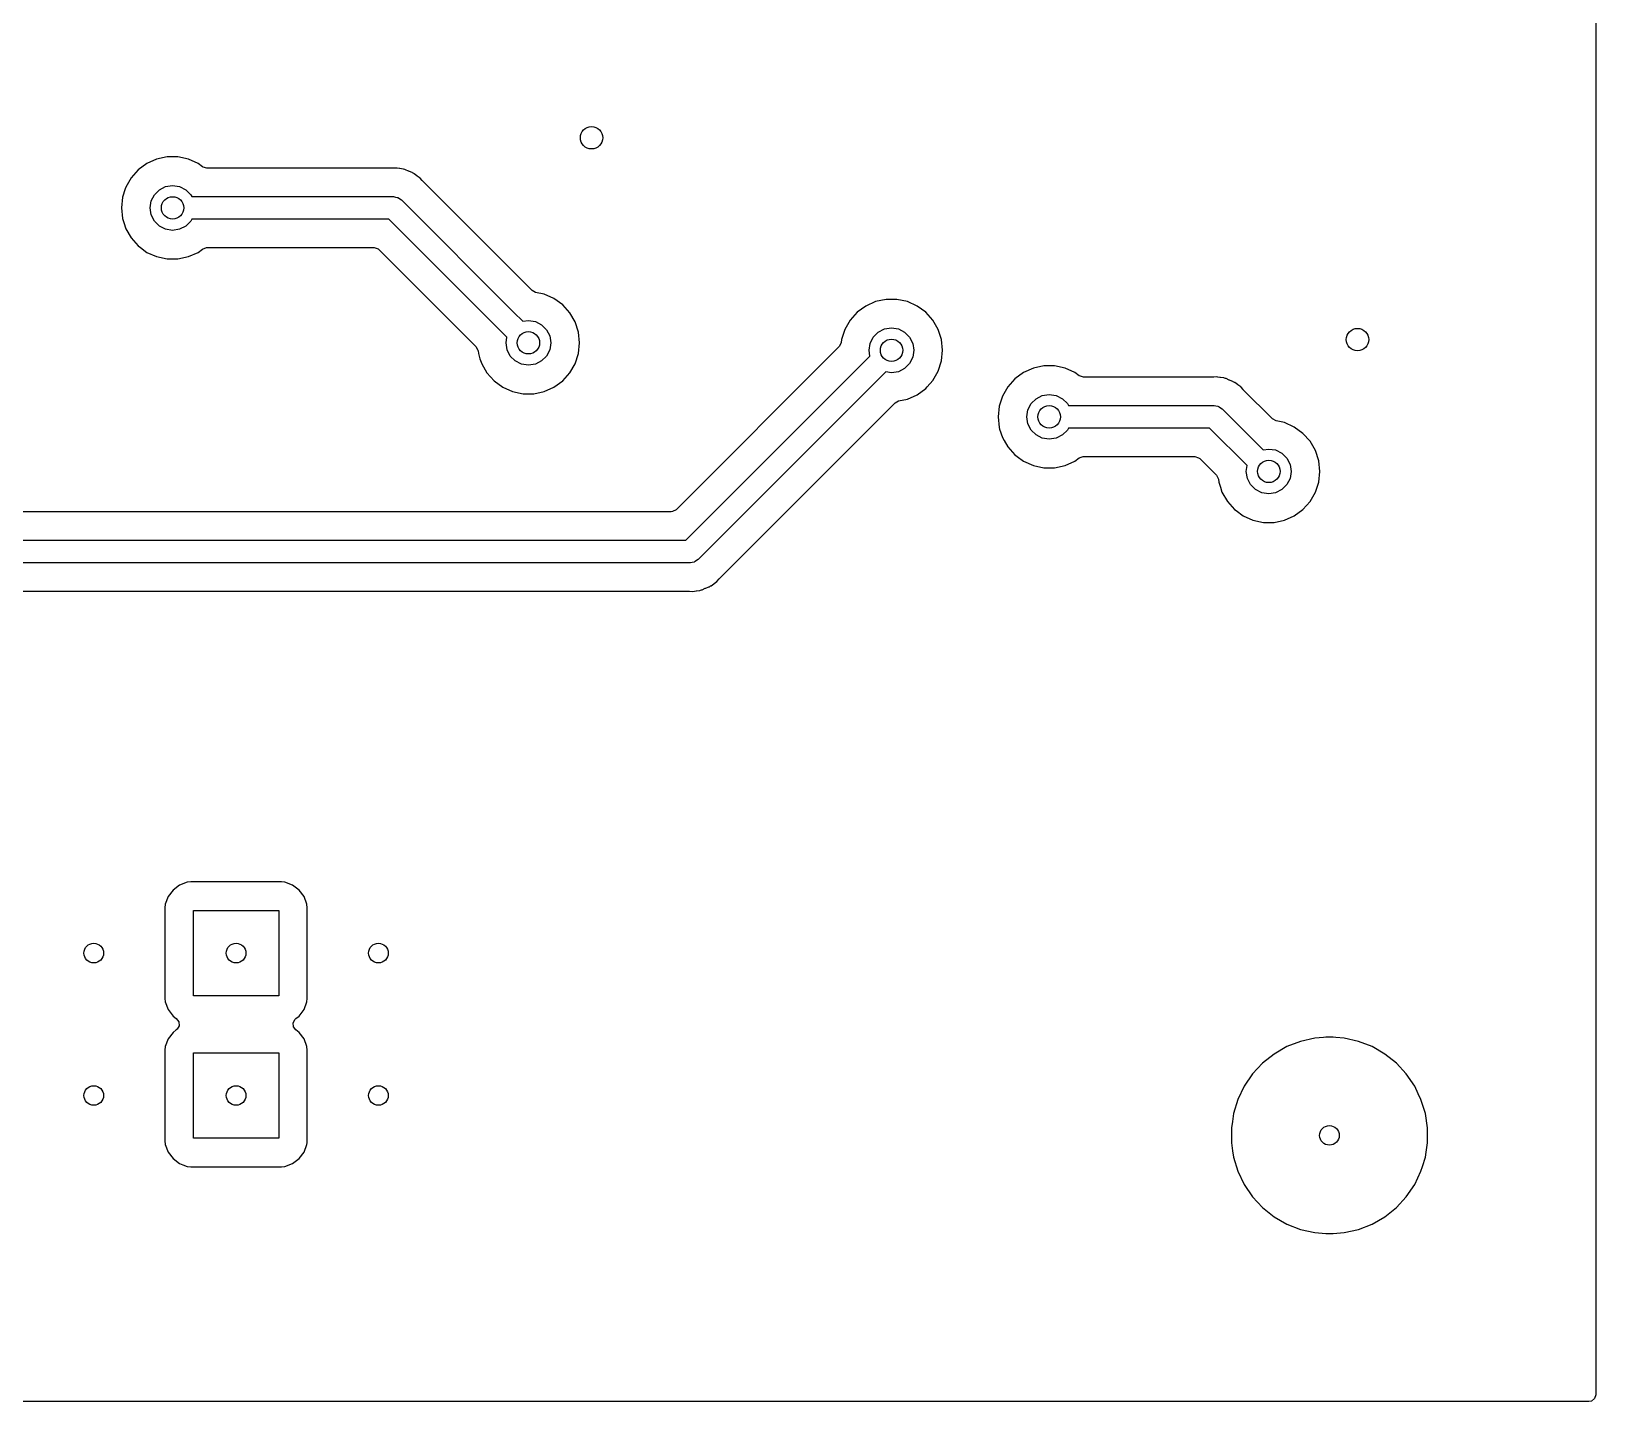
# Model space of a CAD drawing. Extents: x 4.21 to 6.19, y -6.99 to -5.01.
# Drawn here: x 5.088 to 6.187, y -6.987 to -6.025 of the extents above; entities that cross this region are included whole.
import ezdxf

# ---------------------------------------------------------------- set-up
doc = ezdxf.new("R2010")
doc.units = 0
doc.header["$MEASUREMENT"] = 0
doc.layers.add('BLACK', color=7, linetype='CONTINUOUS')

msp = doc.modelspace()

# ---------------------------------------------------------------- linework, layer by layer
at = {"layer": 'BLACK', "linetype": 'CONTINUOUS'}
for p, q in [((6.187, -5.0179), (6.187, -6.9821)), ((5.1694, -6.1176), (5.1633, -6.122)), ((5.1762, -6.1145), (5.1694, -6.1176)), ((5.1836, -6.1129), (5.1762, -6.1145)), ((5.1911, -6.1129), (5.1836, -6.1129)), ((5.1985, -6.1145), (5.1911, -6.1129)), ((5.2053, -6.1176), (5.1985, -6.1145)), ((5.2085, -6.1199), (5.2053, -6.1176)), ((5.2088, -6.12), (5.2085, -6.1199)), ((5.2114, -6.1208), (5.2088, -6.12)), ((5.3416, -6.1208), (5.2114, -6.1208)), ((5.3419, -6.1208), (5.3416, -6.1208)), ((5.3423, -6.1208), (5.3419, -6.1208)), ((5.3443, -6.1207), (5.3423, -6.1208)), ((5.3451, -6.1208), (5.3443, -6.1207)), ((5.3443, -6.1207), (5.3443, -6.1207)), ((5.3467, -6.1211), (5.3451, -6.1208)), ((5.1583, -6.1276), (5.1545, -6.1341)), ((5.1633, -6.122), (5.1583, -6.1276)), ((5.1583, -6.1276), (5.1583, -6.1276)), ((5.3469, -6.1211), (5.3467, -6.1211)), ((5.3493, -6.1214), (5.3469, -6.1211)), ((5.3497, -6.1216), (5.3493, -6.1214)), ((5.3493, -6.1214), (5.3493, -6.1214)), ((5.3493, -6.1214), (5.3493, -6.1214)), ((5.3493, -6.1214), (5.3493, -6.1214)), ((5.3506, -6.1218), (5.3497, -6.1216)), ((5.351, -6.1219), (5.3506, -6.1218)), ((5.3531, -6.1229), (5.351, -6.1219)), ((5.351, -6.1219), (5.351, -6.1219)), ((5.351, -6.1219), (5.351, -6.1219)), ((5.3534, -6.123), (5.3531, -6.1229)), ((5.355, -6.1236), (5.3534, -6.123)), ((5.3557, -6.1238), (5.355, -6.1236)), ((5.356, -6.1241), (5.3557, -6.1238)), ((5.3568, -6.1245), (5.356, -6.1241)), ((5.3571, -6.1247), (5.3568, -6.1245)), ((5.359, -6.1261), (5.3571, -6.1247)), ((5.3571, -6.1247), (5.3571, -6.1247)), ((5.3593, -6.1263), (5.359, -6.1261)), ((5.3612, -6.1277), (5.3593, -6.1263)), ((5.3628, -6.1295), (5.3612, -6.1277)), ((5.3612, -6.1277), (5.3612, -6.1277)), ((5.3612, -6.1277), (5.3612, -6.1277)), ((5.363, -6.1297), (5.3628, -6.1295)), ((5.44, -6.2066), (5.363, -6.1297)), ((5.1522, -6.1412), (5.1514, -6.1487)), ((5.1541, -6.1353), (5.1522, -6.1412)), ((5.1545, -6.1341), (5.1541, -6.1353)), ((5.1545, -6.1341), (5.1545, -6.1341)), ((5.1724, -6.1438), (5.1746, -6.1395)), ((5.1746, -6.1395), (5.1781, -6.136)), ((5.1781, -6.136), (5.1825, -6.1337)), ((5.1825, -6.1337), (5.1874, -6.133)), ((5.1874, -6.133), (5.1922, -6.1337)), ((5.1922, -6.1337), (5.1966, -6.136)), ((5.1966, -6.136), (5.2001, -6.1395)), ((5.2001, -6.1395), (5.2008, -6.1408)), ((5.2008, -6.1408), (5.3426, -6.1408)), ((5.3426, -6.1408), (5.3439, -6.1411)), ((5.3439, -6.1411), (5.3452, -6.1413)), ((5.3452, -6.1413), (5.3456, -6.1415)), ((5.3456, -6.1415), (5.346, -6.1416)), ((5.346, -6.1416), (5.347, -6.1424)), ((5.347, -6.1424), (5.3482, -6.1431)), ((5.1514, -6.1487), (5.1522, -6.1562)), ((5.1716, -6.1487), (5.1724, -6.1438)), ((5.1724, -6.1536), (5.1716, -6.1487)), ((5.1746, -6.158), (5.1724, -6.1536)), ((5.3482, -6.1431), (5.4272, -6.2221)), ((5.1522, -6.1562), (5.1531, -6.1589)), ((5.1531, -6.1589), (5.1545, -6.1633)), ((5.1545, -6.1633), (5.1545, -6.1633)), ((5.1545, -6.1633), (5.1583, -6.1698)), ((5.1781, -6.1614), (5.1746, -6.158)), ((5.1825, -6.1637), (5.1781, -6.1614)), ((5.1874, -6.1645), (5.1825, -6.1637)), ((5.1922, -6.1637), (5.1874, -6.1645)), ((5.1966, -6.1614), (5.1922, -6.1637)), ((5.2001, -6.158), (5.1966, -6.1614)), ((5.2008, -6.1566), (5.2001, -6.158)), ((5.3393, -6.1566), (5.2008, -6.1566)), ((5.416, -6.2333), (5.3393, -6.1566)), ((5.1583, -6.1698), (5.1583, -6.1698)), ((5.1583, -6.1698), (5.1633, -6.1754)), ((5.1633, -6.1754), (5.1649, -6.1766)), ((5.1649, -6.1766), (5.1694, -6.1799)), ((5.1694, -6.1799), (5.1762, -6.1829)), ((5.1762, -6.1829), (5.1836, -6.1845)), ((5.1836, -6.1845), (5.1911, -6.1845)), ((5.1911, -6.1845), (5.1985, -6.1829)), ((5.1985, -6.1829), (5.2053, -6.1799)), ((5.2053, -6.1799), (5.2085, -6.1776)), ((5.2085, -6.1776), (5.2112, -6.1766)), ((5.2112, -6.1766), (5.2114, -6.1766)), ((5.2114, -6.1766), (5.329, -6.1766)), ((5.329, -6.1766), (5.3317, -6.1774)), ((5.3317, -6.1774), (5.3325, -6.1781)), ((5.3325, -6.1781), (5.4005, -6.2461)), ((5.4424, -6.208), (5.44, -6.2066)), ((5.44, -6.2066), (5.44, -6.2066)), ((5.4484, -6.2092), (5.4424, -6.208)), ((5.4553, -6.2123), (5.4484, -6.2092)), ((5.4614, -6.2167), (5.4553, -6.2123)), ((5.4664, -6.2223), (5.4614, -6.2167)), ((5.6744, -6.2176), (5.6683, -6.222)), ((5.6812, -6.2145), (5.6744, -6.2176)), ((5.6886, -6.2129), (5.6812, -6.2145)), ((5.6961, -6.2129), (5.6886, -6.2129)), ((5.7035, -6.2145), (5.6961, -6.2129)), ((5.7103, -6.2176), (5.7035, -6.2145)), ((5.7164, -6.222), (5.7103, -6.2176)), ((5.4272, -6.2221), (5.4272, -6.2221)), ((5.4272, -6.2221), (5.4334, -6.2283)), ((5.4334, -6.2283), (5.4373, -6.2277)), ((5.4373, -6.2277), (5.4422, -6.2285)), ((5.4422, -6.2285), (5.4466, -6.2307)), ((5.4466, -6.2307), (5.4501, -6.2342)), ((5.4702, -6.2288), (5.4664, -6.2223)), ((5.4664, -6.2223), (5.4664, -6.2223)), ((5.4664, -6.2223), (5.4664, -6.2223)), ((5.4725, -6.236), (5.4702, -6.2288)), ((5.6633, -6.2276), (5.6595, -6.2341)), ((5.6683, -6.222), (5.6633, -6.2276)), ((5.6633, -6.2276), (5.6633, -6.2276)), ((5.7215, -6.2276), (5.7164, -6.222)), ((5.7252, -6.2341), (5.7215, -6.2276)), ((5.7215, -6.2276), (5.7215, -6.2276)), ((5.7215, -6.2276), (5.7215, -6.2276)), ((5.4222, -6.2395), (5.416, -6.2333)), ((5.416, -6.2333), (5.416, -6.2333)), ((5.4216, -6.2434), (5.4222, -6.2395)), ((5.4501, -6.2342), (5.4523, -6.2386)), ((5.4523, -6.2386), (5.4531, -6.2434)), ((5.4733, -6.2434), (5.4725, -6.236)), ((5.6572, -6.2412), (5.657, -6.2431)), ((5.6595, -6.2341), (5.6572, -6.2412)), ((5.6595, -6.2341), (5.6595, -6.2341)), ((5.6774, -6.2438), (5.6796, -6.2395)), ((5.6796, -6.2395), (5.6831, -6.236)), ((5.6831, -6.236), (5.6875, -6.2337)), ((5.6875, -6.2337), (5.6924, -6.233)), ((5.6924, -6.233), (5.6972, -6.2337)), ((5.6972, -6.2337), (5.7016, -6.236)), ((5.7016, -6.236), (5.7051, -6.2395)), ((5.7051, -6.2395), (5.7073, -6.2438)), ((5.7275, -6.2412), (5.7252, -6.2341)), ((5.7283, -6.2487), (5.7275, -6.2412)), ((5.4005, -6.2461), (5.4019, -6.2485)), ((5.4019, -6.2485), (5.402, -6.2491)), ((5.402, -6.2491), (5.4022, -6.2509)), ((5.4022, -6.2509), (5.4033, -6.2546)), ((5.4224, -6.2483), (5.4216, -6.2434)), ((5.4246, -6.2527), (5.4224, -6.2483)), ((5.4523, -6.2483), (5.4501, -6.2527)), ((5.4531, -6.2434), (5.4523, -6.2483)), ((5.4702, -6.2581), (5.4725, -6.2509)), ((5.4725, -6.2509), (5.4733, -6.2434)), ((5.6556, -6.2461), (5.541, -6.3607)), ((5.5478, -6.3821), (5.6772, -6.2527)), ((5.6559, -6.2457), (5.6556, -6.2461)), ((5.657, -6.2431), (5.6559, -6.2457)), ((5.6766, -6.2487), (5.6774, -6.2438)), ((5.6772, -6.2527), (5.6766, -6.2487)), ((5.7073, -6.2438), (5.7081, -6.2487)), ((5.7081, -6.2487), (5.7073, -6.2536)), ((5.7275, -6.2562), (5.7283, -6.2487)), ((5.4033, -6.2546), (5.4045, -6.2581)), ((5.4045, -6.2581), (5.4045, -6.2581)), ((5.4045, -6.2581), (5.4082, -6.2646)), ((5.4281, -6.2562), (5.4246, -6.2527)), ((5.4325, -6.2584), (5.4281, -6.2562)), ((5.4373, -6.2592), (5.4325, -6.2584)), ((5.4422, -6.2584), (5.4373, -6.2592)), ((5.4466, -6.2562), (5.4422, -6.2584)), ((5.4501, -6.2527), (5.4466, -6.2562)), ((5.4664, -6.2646), (5.4702, -6.2581)), ((5.6972, -6.2637), (5.6924, -6.2645)), ((5.7016, -6.2614), (5.6972, -6.2637)), ((5.7051, -6.258), (5.7016, -6.2614)), ((5.7073, -6.2536), (5.7051, -6.258)), ((5.7215, -6.2698), (5.7252, -6.2633)), ((5.7252, -6.2633), (5.7275, -6.2562)), ((5.792, -6.2612), (5.7852, -6.2643)), ((5.7994, -6.2596), (5.792, -6.2612)), ((5.8069, -6.2596), (5.7994, -6.2596)), ((5.8143, -6.2612), (5.8069, -6.2596)), ((5.8211, -6.2643), (5.8143, -6.2612)), ((5.4082, -6.2646), (5.4082, -6.2646)), ((5.4082, -6.2646), (5.4133, -6.2702)), ((5.4133, -6.2702), (5.4133, -6.2702)), ((5.4133, -6.2702), (5.4194, -6.2746)), ((5.4194, -6.2746), (5.4262, -6.2777)), ((5.4484, -6.2777), (5.4553, -6.2746)), ((5.4553, -6.2746), (5.4614, -6.2702)), ((5.4614, -6.2702), (5.4664, -6.2646)), ((5.4614, -6.2702), (5.4614, -6.2702)), ((5.4664, -6.2646), (5.4664, -6.2646)), ((5.4664, -6.2646), (5.4664, -6.2646)), ((5.6884, -6.2638), (5.5566, -6.3956)), ((5.6924, -6.2645), (5.6884, -6.2638)), ((5.7164, -6.2754), (5.7174, -6.2744)), ((5.7174, -6.2744), (5.7215, -6.2698)), ((5.7215, -6.2698), (5.7215, -6.2698)), ((5.7215, -6.2698), (5.7215, -6.2698)), ((5.7741, -6.2743), (5.7703, -6.2808)), ((5.7791, -6.2687), (5.7741, -6.2743)), ((5.7741, -6.2743), (5.7741, -6.2743)), ((5.7852, -6.2643), (5.7791, -6.2687)), ((5.8243, -6.2666), (5.8211, -6.2643)), ((5.8245, -6.2667), (5.8243, -6.2666)), ((5.8272, -6.2675), (5.8245, -6.2667)), ((5.9181, -6.2675), (5.8272, -6.2675)), ((5.9184, -6.2675), (5.9181, -6.2675)), ((5.9187, -6.2675), (5.9184, -6.2675)), ((5.9208, -6.2674), (5.9187, -6.2675)), ((5.9216, -6.2675), (5.9208, -6.2674)), ((5.9208, -6.2674), (5.9208, -6.2674)), ((5.9231, -6.2678), (5.9216, -6.2675)), ((5.9234, -6.2678), (5.9231, -6.2678)), ((5.9258, -6.2681), (5.9234, -6.2678)), ((5.9262, -6.2683), (5.9258, -6.2681)), ((5.9258, -6.2681), (5.9258, -6.2681)), ((5.9258, -6.2681), (5.9258, -6.2681)), ((5.9258, -6.2681), (5.9258, -6.2681)), ((5.927, -6.2685), (5.9262, -6.2683)), ((5.9274, -6.2686), (5.927, -6.2685)), ((5.9296, -6.2696), (5.9274, -6.2686)), ((5.9274, -6.2686), (5.9274, -6.2686)), ((5.9274, -6.2686), (5.9274, -6.2686)), ((5.9299, -6.2697), (5.9296, -6.2696)), ((5.9315, -6.2703), (5.9299, -6.2697)), ((5.9321, -6.2705), (5.9315, -6.2703)), ((5.9324, -6.2708), (5.9321, -6.2705)), ((5.9332, -6.2712), (5.9324, -6.2708)), ((5.9336, -6.2714), (5.9332, -6.2712)), ((5.9355, -6.2728), (5.9336, -6.2714)), ((5.9336, -6.2714), (5.9336, -6.2714)), ((5.9357, -6.273), (5.9355, -6.2728)), ((5.9377, -6.2744), (5.9357, -6.273)), ((5.9379, -6.2746), (5.9377, -6.2744)), ((5.9377, -6.2744), (5.9377, -6.2744)), ((5.9377, -6.2744), (5.9377, -6.2744)), ((5.9393, -6.2762), (5.9379, -6.2746)), ((5.4262, -6.2777), (5.4336, -6.2792)), ((5.4336, -6.2792), (5.4411, -6.2792)), ((5.4411, -6.2792), (5.4484, -6.2777)), ((5.6851, -6.2954), (5.695, -6.2855)), ((5.695, -6.2855), (5.6974, -6.2842)), ((5.6974, -6.2842), (5.7035, -6.2829)), ((5.6974, -6.2842), (5.6974, -6.2842)), ((5.7035, -6.2829), (5.7103, -6.2799)), ((5.7103, -6.2799), (5.7164, -6.2754)), ((5.7703, -6.2808), (5.768, -6.2879)), ((5.7703, -6.2808), (5.7703, -6.2808)), ((5.7904, -6.2861), (5.7939, -6.2827)), ((5.7939, -6.2827), (5.7983, -6.2804)), ((5.7983, -6.2804), (5.8031, -6.2797)), ((5.8031, -6.2797), (5.808, -6.2804)), ((5.808, -6.2804), (5.8124, -6.2827)), ((5.8124, -6.2827), (5.8159, -6.2861)), ((5.9395, -6.2764), (5.9393, -6.2762)), ((5.96, -6.2969), (5.9395, -6.2764)), ((5.5715, -6.409), (5.6851, -6.2954)), ((5.768, -6.2879), (5.7672, -6.2954)), ((5.7672, -6.2954), (5.768, -6.3029)), ((5.7874, -6.2954), (5.7882, -6.2905)), ((5.7882, -6.3003), (5.7874, -6.2954)), ((5.7882, -6.2905), (5.7904, -6.2861)), ((5.8159, -6.2861), (5.8166, -6.2875)), ((5.8166, -6.2875), (5.8254, -6.2875)), ((5.8254, -6.2875), (5.9191, -6.2875)), ((5.9191, -6.2875), (5.9203, -6.2878)), ((5.9203, -6.2878), (5.9217, -6.288)), ((5.9217, -6.288), (5.922, -6.2882)), ((5.922, -6.2882), (5.9225, -6.2883)), ((5.9225, -6.2883), (5.9235, -6.2891)), ((5.9235, -6.2891), (5.9246, -6.2898)), ((5.9246, -6.2898), (5.9534, -6.3186)), ((5.768, -6.3029), (5.7683, -6.304)), ((5.7683, -6.304), (5.7703, -6.31)), ((5.7904, -6.3047), (5.7882, -6.3003)), ((5.7939, -6.3081), (5.7904, -6.3047)), ((5.8159, -6.3047), (5.8124, -6.3081)), ((5.8166, -6.3033), (5.8159, -6.3047)), ((5.8254, -6.3033), (5.8166, -6.3033)), ((5.9158, -6.3033), (5.8254, -6.3033)), ((5.9422, -6.3297), (5.9158, -6.3033)), ((5.9625, -6.2982), (5.96, -6.2969)), ((5.96, -6.2969), (5.96, -6.2969)), ((5.9685, -6.2995), (5.9625, -6.2982)), ((5.9753, -6.3026), (5.9685, -6.2995)), ((5.9814, -6.307), (5.9753, -6.3026)), ((5.9865, -6.3126), (5.9814, -6.307)), ((5.7703, -6.31), (5.7714, -6.312)), ((5.7714, -6.312), (5.7741, -6.3165)), ((5.7741, -6.3165), (5.7741, -6.3165)), ((5.7741, -6.3165), (5.7791, -6.3221)), ((5.7983, -6.3104), (5.7939, -6.3081)), ((5.8031, -6.3112), (5.7983, -6.3104)), ((5.808, -6.3104), (5.8031, -6.3112)), ((5.8124, -6.3081), (5.808, -6.3104)), ((5.9534, -6.3186), (5.9574, -6.318)), ((5.9574, -6.318), (5.9622, -6.3187)), ((5.9902, -6.3191), (5.9865, -6.3126)), ((5.9865, -6.3126), (5.9865, -6.3126)), ((5.9865, -6.3126), (5.9865, -6.3126)), ((5.7791, -6.3221), (5.7807, -6.3233)), ((5.7807, -6.3233), (5.7852, -6.3265)), ((5.7852, -6.3265), (5.792, -6.3296)), ((5.792, -6.3296), (5.7994, -6.3312)), ((5.8069, -6.3312), (5.8143, -6.3296)), ((5.8143, -6.3296), (5.8211, -6.3265)), ((5.8211, -6.3265), (5.8243, -6.3242)), ((5.8243, -6.3242), (5.8269, -6.3233)), ((5.8269, -6.3233), (5.8272, -6.3233)), ((5.8272, -6.3233), (5.9054, -6.3233)), ((5.9054, -6.3233), (5.9081, -6.3241)), ((5.9081, -6.3241), (5.909, -6.3247)), ((5.909, -6.3247), (5.9206, -6.3364)), ((5.9622, -6.3187), (5.9666, -6.321)), ((5.9666, -6.321), (5.9701, -6.3245)), ((5.9701, -6.3245), (5.9723, -6.3288)), ((5.9723, -6.3288), (5.9731, -6.3337)), ((5.9925, -6.3262), (5.9902, -6.3191)), ((5.9933, -6.3337), (5.9925, -6.3262)), ((5.7994, -6.3312), (5.8069, -6.3312)), ((5.9206, -6.3364), (5.9219, -6.3388)), ((5.9219, -6.3388), (5.922, -6.3393)), ((5.922, -6.3393), (5.9222, -6.3412)), ((5.9416, -6.3337), (5.9422, -6.3297)), ((5.9424, -6.3386), (5.9416, -6.3337)), ((5.9446, -6.343), (5.9424, -6.3386)), ((5.9723, -6.3386), (5.9701, -6.343)), ((5.9731, -6.3337), (5.9723, -6.3386)), ((5.9925, -6.3412), (5.9933, -6.3337)), ((5.9222, -6.3412), (5.9234, -6.3448)), ((5.9234, -6.3448), (5.9245, -6.3483)), ((5.9245, -6.3483), (5.9245, -6.3483)), ((5.9245, -6.3483), (5.9283, -6.3548)), ((5.9481, -6.3464), (5.9446, -6.343)), ((5.9525, -6.3487), (5.9481, -6.3464)), ((5.9574, -6.3495), (5.9525, -6.3487)), ((5.9622, -6.3487), (5.9574, -6.3495)), ((5.9666, -6.3464), (5.9622, -6.3487)), ((5.9701, -6.343), (5.9666, -6.3464)), ((5.9865, -6.3548), (5.9902, -6.3483)), ((5.9902, -6.3483), (5.9925, -6.3412)), ((5.5375, -6.3621), (4.8741, -6.3621)), ((5.5385, -6.362), (5.5375, -6.3621)), ((5.541, -6.3607), (5.5385, -6.362)), ((5.9283, -6.3548), (5.9283, -6.3548)), ((5.9283, -6.3548), (5.9333, -6.3604)), ((5.9333, -6.3604), (5.9345, -6.3613)), ((5.9345, -6.3613), (5.9394, -6.3649)), ((5.9753, -6.3649), (5.9814, -6.3604)), ((5.9814, -6.3604), (5.9865, -6.3548)), ((5.9394, -6.3649), (5.9462, -6.3679)), ((5.9462, -6.3679), (5.9536, -6.3695)), ((5.9536, -6.3695), (5.9611, -6.3695)), ((5.9611, -6.3695), (5.9685, -6.3679)), ((5.9685, -6.3679), (5.9753, -6.3649)), ((4.8634, -6.3821), (5.5478, -6.3821)), ((5.5511, -6.3979), (4.8634, -6.3979)), ((5.5524, -6.3976), (5.5511, -6.3979)), ((5.5537, -6.3974), (5.5524, -6.3976)), ((5.5541, -6.3972), (5.5537, -6.3974)), ((5.5545, -6.3971), (5.5541, -6.3972)), ((5.5555, -6.3963), (5.5545, -6.3971)), ((5.5566, -6.3956), (5.5555, -6.3963)), ((5.5554, -6.4176), (5.5578, -6.4173)), ((5.5578, -6.4173), (5.5582, -6.4171)), ((5.5582, -6.4171), (5.559, -6.4169)), ((5.559, -6.4169), (5.5594, -6.4168)), ((5.5594, -6.4168), (5.5616, -6.4158)), ((5.5616, -6.4158), (5.5619, -6.4157)), ((5.5619, -6.4157), (5.5641, -6.4149)), ((5.5641, -6.4149), (5.5645, -6.4147)), ((5.5645, -6.4147), (5.5652, -6.4142)), ((5.5652, -6.4142), (5.5656, -6.414)), ((5.5656, -6.414), (5.5675, -6.4126)), ((5.5675, -6.4126), (5.5677, -6.4124)), ((5.5677, -6.4124), (5.5697, -6.411)), ((5.5697, -6.411), (5.5713, -6.4092)), ((5.5713, -6.4092), (5.5715, -6.409)), ((4.8741, -6.4179), (5.5501, -6.4179)), ((5.5501, -6.4179), (5.5504, -6.4179)), ((5.5504, -6.4179), (5.5528, -6.418)), ((5.5528, -6.418), (5.5551, -6.4176)), ((5.5551, -6.4176), (5.5554, -6.4176)), ((5.1923, -6.6242), (5.1877, -6.6277)), ((5.1977, -6.6222), (5.1923, -6.6242)), ((5.1923, -6.6242), (5.1923, -6.6242)), ((5.2001, -6.622), (5.1977, -6.6222)), ((5.1977, -6.6222), (5.1977, -6.6222)), ((5.2639, -6.622), (5.2001, -6.622)), ((5.2001, -6.622), (5.2001, -6.622)), ((5.2663, -6.6222), (5.2639, -6.622)), ((5.2639, -6.622), (5.2639, -6.622)), ((5.2717, -6.6242), (5.2663, -6.6222)), ((5.2663, -6.6222), (5.2663, -6.6222)), ((5.2763, -6.6277), (5.2717, -6.6242)), ((5.2717, -6.6242), (5.2717, -6.6242)), ((5.1842, -6.6323), (5.1822, -6.6377)), ((5.1877, -6.6277), (5.1842, -6.6323)), ((5.1842, -6.6323), (5.1842, -6.6323)), ((5.2798, -6.6323), (5.2763, -6.6277)), ((5.2818, -6.6377), (5.2798, -6.6323)), ((5.2798, -6.6323), (5.2798, -6.6323)), ((5.1822, -6.6377), (5.182, -6.6401)), ((5.182, -6.6401), (5.182, -6.7039)), ((5.1822, -6.6377), (5.1822, -6.6377)), ((5.202, -6.702), (5.202, -6.642)), ((5.202, -6.642), (5.262, -6.642)), ((5.262, -6.642), (5.262, -6.702)), ((5.282, -6.6401), (5.2818, -6.6377)), ((5.2818, -6.6377), (5.2818, -6.6377)), ((5.282, -6.7039), (5.282, -6.6401)), ((5.282, -6.6401), (5.282, -6.6401)), ((5.262, -6.702), (5.202, -6.702)), ((5.182, -6.7039), (5.1822, -6.7063)), ((5.1822, -6.7063), (5.1822, -6.7063)), ((5.1822, -6.7063), (5.1842, -6.7117)), ((5.1842, -6.7117), (5.1842, -6.7117)), ((5.1842, -6.7117), (5.1877, -6.7163)), ((5.2763, -6.7163), (5.2798, -6.7117)), ((5.2798, -6.7117), (5.2818, -6.7063)), ((5.2798, -6.7117), (5.2798, -6.7117)), ((5.2798, -6.7117), (5.2798, -6.7117)), ((5.2818, -6.7063), (5.282, -6.7039)), ((5.1877, -6.7163), (5.19, -6.718)), ((5.19, -6.718), (5.1917, -6.7203)), ((5.1919, -6.7231), (5.1905, -6.7255)), ((5.1917, -6.7203), (5.1919, -6.7231)), ((5.2721, -6.7209), (5.2735, -6.7185)), ((5.2723, -6.7237), (5.2721, -6.7209)), ((5.274, -6.726), (5.2723, -6.7237)), ((5.2735, -6.7185), (5.274, -6.718)), ((5.274, -6.718), (5.2763, -6.7163)), ((5.1842, -6.7323), (5.1822, -6.7377)), ((5.1877, -6.7277), (5.1842, -6.7323)), ((5.1842, -6.7323), (5.1842, -6.7323)), ((5.19, -6.726), (5.1877, -6.7277)), ((5.1905, -6.7255), (5.19, -6.726)), ((5.2763, -6.7277), (5.274, -6.726)), ((5.2798, -6.7323), (5.2763, -6.7277)), ((5.2818, -6.7377), (5.2798, -6.7323)), ((5.2798, -6.7323), (5.2798, -6.7323)), ((5.9796, -6.734), (5.97, -6.7377)), ((5.9897, -6.7317), (5.9796, -6.734)), ((5.9796, -6.734), (5.9796, -6.734)), ((5.9959, -6.7312), (5.9897, -6.7317)), ((5.9974, -6.7311), (5.9959, -6.7312)), ((6.0026, -6.7311), (5.9974, -6.7311)), ((6.0045, -6.7312), (6.0026, -6.7311)), ((6.0103, -6.7317), (6.0045, -6.7312)), ((6.0204, -6.734), (6.0103, -6.7317)), ((6.03, -6.7377), (6.0204, -6.734)), ((6.0204, -6.734), (6.0204, -6.734)), ((5.1822, -6.7377), (5.182, -6.7401)), ((5.182, -6.7401), (5.182, -6.8039)), ((5.1822, -6.7377), (5.1822, -6.7377)), ((5.202, -6.802), (5.202, -6.742)), ((5.202, -6.742), (5.262, -6.742)), ((5.262, -6.742), (5.262, -6.802)), ((5.282, -6.7401), (5.2818, -6.7377)), ((5.2818, -6.7377), (5.2818, -6.7377)), ((5.282, -6.8039), (5.282, -6.7401)), ((5.282, -6.7401), (5.282, -6.7401)), ((5.9611, -6.7429), (5.953, -6.7493)), ((5.97, -6.7377), (5.9611, -6.7429)), ((5.97, -6.7377), (5.97, -6.7377)), ((6.0389, -6.7429), (6.03, -6.7377)), ((6.03, -6.7377), (6.03, -6.7377)), ((6.047, -6.7493), (6.0389, -6.7429)), ((6.0389, -6.7429), (6.0389, -6.7429)), ((6.0389, -6.7429), (6.0389, -6.7429)), ((5.946, -6.7569), (5.9401, -6.7654)), ((5.953, -6.7493), (5.946, -6.7569)), ((5.946, -6.7569), (5.946, -6.7569)), ((6.054, -6.7569), (6.047, -6.7493)), ((6.0599, -6.7654), (6.054, -6.7569)), ((6.054, -6.7569), (6.054, -6.7569)), ((5.9401, -6.7654), (5.9357, -6.7748)), ((5.9401, -6.7654), (5.9401, -6.7654)), ((6.0624, -6.7708), (6.0599, -6.7654)), ((6.0599, -6.7654), (6.0599, -6.7654)), ((6.0599, -6.7654), (6.0599, -6.7654)), ((5.9357, -6.7748), (5.9326, -6.7846)), ((5.9357, -6.7748), (5.9357, -6.7748)), ((6.0643, -6.7748), (6.0624, -6.7708)), ((6.0674, -6.7846), (6.0643, -6.7748)), ((6.0643, -6.7748), (6.0643, -6.7748)), ((5.9318, -6.7903), (5.9311, -6.7948)), ((5.9326, -6.7846), (5.9318, -6.7903)), ((6.0689, -6.7948), (6.0674, -6.7846)), ((6.0674, -6.7846), (6.0674, -6.7846)), ((6.0674, -6.7846), (6.0674, -6.7846)), ((5.262, -6.802), (5.202, -6.802)), ((5.9311, -6.7948), (5.9311, -6.8052)), ((6.0689, -6.8052), (6.0689, -6.7948)), ((5.182, -6.8039), (5.1822, -6.8063)), ((5.1822, -6.8063), (5.1822, -6.8063)), ((5.1822, -6.8063), (5.1842, -6.8117)), ((5.1842, -6.8117), (5.1842, -6.8117)), ((5.1842, -6.8117), (5.1877, -6.8163)), ((5.2763, -6.8163), (5.2798, -6.8117)), ((5.2798, -6.8117), (5.2818, -6.8063)), ((5.2818, -6.8063), (5.2819, -6.8052)), ((5.2819, -6.8052), (5.282, -6.8039)), ((5.282, -6.8039), (5.282, -6.8039)), ((5.9311, -6.8052), (5.9319, -6.8108)), ((5.9319, -6.8108), (5.9326, -6.8154)), ((6.0674, -6.8154), (6.0679, -6.8117)), ((6.0679, -6.8117), (6.0689, -6.8052)), ((5.1877, -6.8163), (5.1923, -6.8198)), ((5.1923, -6.8198), (5.1923, -6.8198)), ((5.1923, -6.8198), (5.1923, -6.8198)), ((5.1923, -6.8198), (5.1946, -6.8206)), ((5.1946, -6.8206), (5.1977, -6.8218)), ((5.1977, -6.8218), (5.1977, -6.8218)), ((5.1977, -6.8218), (5.2001, -6.822)), ((5.2001, -6.822), (5.2001, -6.822)), ((5.2001, -6.822), (5.2001, -6.822)), ((5.2001, -6.822), (5.2001, -6.822)), ((5.2001, -6.822), (5.2639, -6.822)), ((5.2639, -6.822), (5.2663, -6.8218)), ((5.2639, -6.822), (5.2639, -6.822)), ((5.2639, -6.822), (5.2639, -6.822)), ((5.2639, -6.822), (5.2639, -6.822)), ((5.2663, -6.8218), (5.2717, -6.8198)), ((5.2663, -6.8218), (5.2663, -6.8218)), ((5.2663, -6.8218), (5.2663, -6.8218)), ((5.2717, -6.8198), (5.2763, -6.8163)), ((5.9326, -6.8154), (5.9357, -6.8252)), ((6.0643, -6.8252), (6.0654, -6.8218)), ((6.0654, -6.8218), (6.0674, -6.8154)), ((5.9357, -6.8252), (5.9357, -6.8252)), ((5.9357, -6.8252), (5.9401, -6.8346)), ((5.9401, -6.8346), (5.9401, -6.8346)), ((5.9401, -6.8346), (5.946, -6.8431)), ((6.054, -6.8431), (6.0599, -6.8346)), ((6.0599, -6.8346), (6.0643, -6.8252)), ((5.946, -6.8431), (5.946, -6.8431)), ((5.946, -6.8431), (5.953, -6.8507)), ((6.047, -6.8507), (6.054, -6.8431)), ((5.953, -6.8507), (5.9611, -6.8571)), ((6.0389, -6.8571), (6.047, -6.8507)), ((5.9611, -6.8571), (5.9611, -6.8571)), ((5.9611, -6.8571), (5.97, -6.8623)), ((5.97, -6.8623), (5.97, -6.8623)), ((5.97, -6.8623), (5.97, -6.8623)), ((5.97, -6.8623), (5.9796, -6.866)), ((5.9796, -6.866), (5.9897, -6.8683)), ((6.0103, -6.8683), (6.0204, -6.866)), ((6.0204, -6.866), (6.03, -6.8623)), ((6.03, -6.8623), (6.0345, -6.8597)), ((6.03, -6.8623), (6.03, -6.8623)), ((6.03, -6.8623), (6.03, -6.8623)), ((6.0345, -6.8597), (6.0389, -6.8571)), ((5.9897, -6.8683), (5.9974, -6.8689)), ((5.9974, -6.8689), (5.9974, -6.8689)), ((5.9974, -6.8689), (6.0026, -6.8689)), ((6.0026, -6.8689), (6.0103, -6.8683)), ((6.0026, -6.8689), (6.0026, -6.8689)), ((6.1821, -6.987), (4.2179, -6.987)), ((6.1841, -6.9866), (6.1821, -6.987)), ((6.1862, -6.9847), (6.1841, -6.9866)), ((6.187, -6.9821), (6.1862, -6.9847))]:
    msp.add_line(p, q, dxfattribs=at)
at = {"layer": 'BLACK'}
for centre, radius in [((5.4817, -6.0994), 0.00787), ((5.1874, -6.1487), 0.00787), ((5.4373, -6.2434), 0.00787), ((5.6924, -6.2487), 0.00787), ((6.0197, -6.2412), 0.00787), ((5.8031, -6.2954), 0.00787), ((5.9574, -6.3337), 0.00787), ((5.132, -6.672), 0.00689), ((5.232, -6.672), 0.00689), ((5.332, -6.672), 0.00689), ((5.132, -6.772), 0.00689), ((5.232, -6.772), 0.00689), ((5.332, -6.772), 0.00689), ((6, -6.8), 0.00689)]:
    msp.add_circle(centre, radius, dxfattribs=at)

doc.saveas('drawing.dxf')
